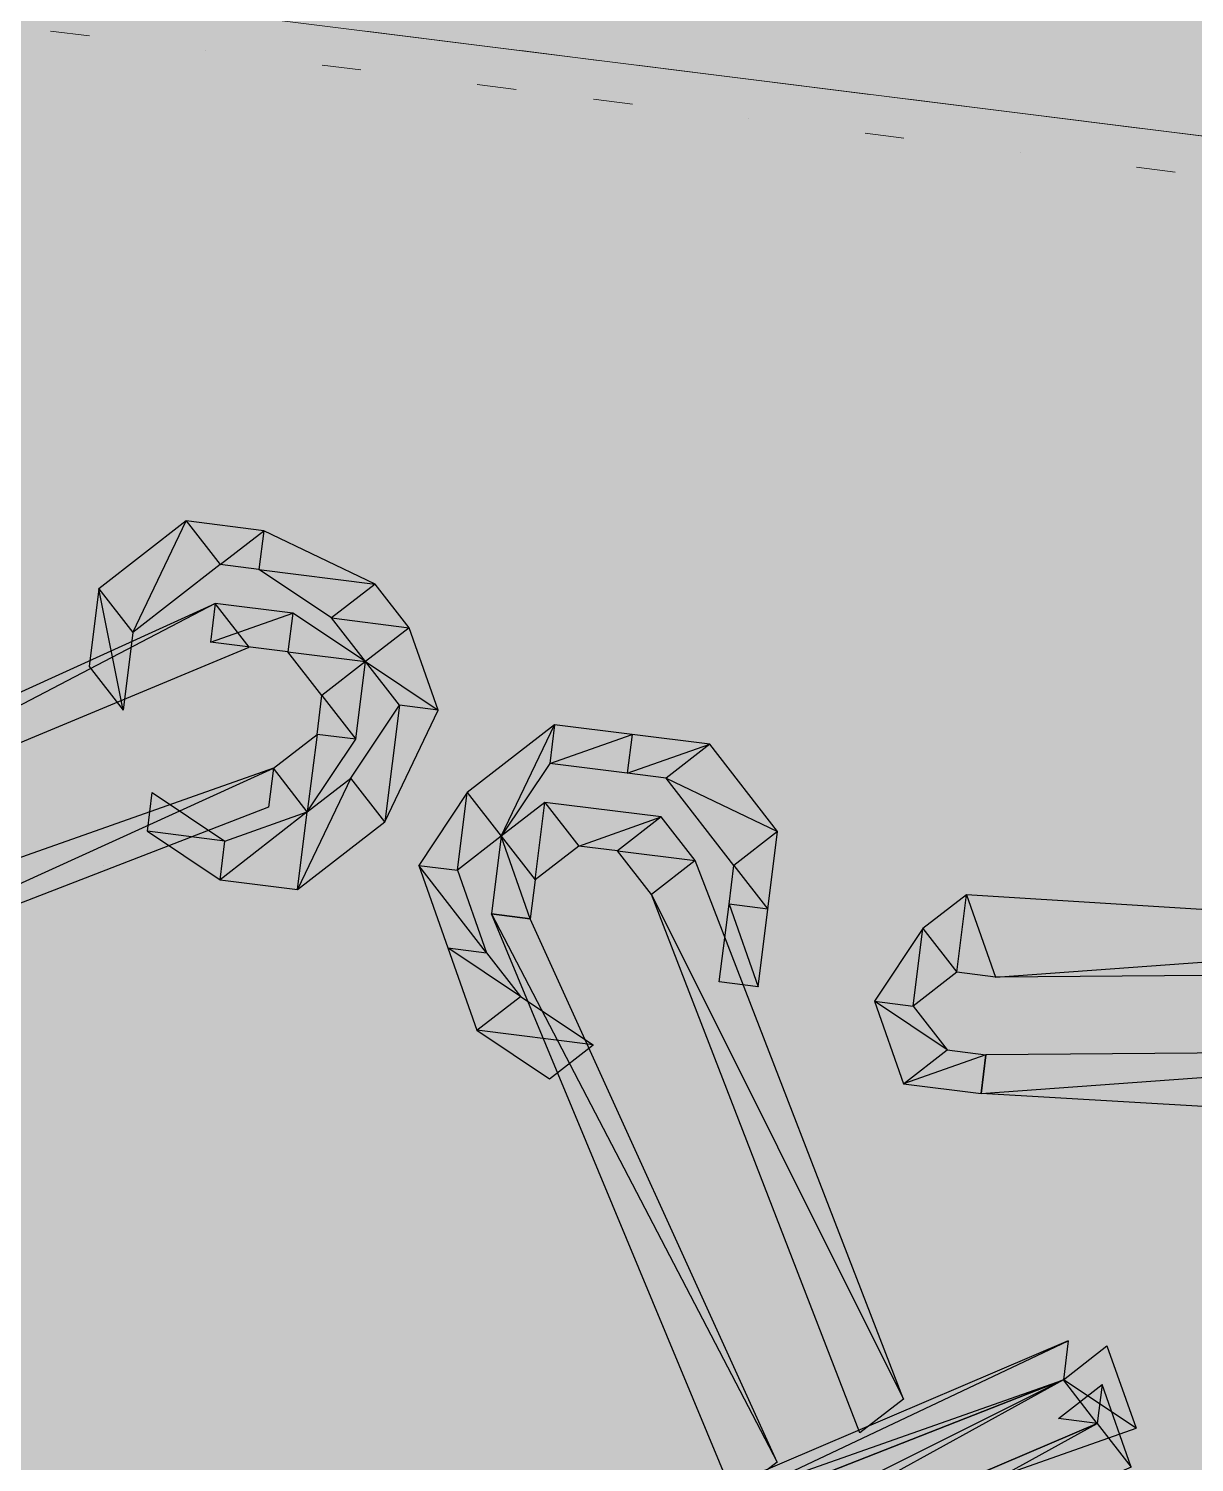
# Model space of a CAD drawing. Header units: metres. Extents: x -4 to 509425, y 7549 to 4732445.
# Drawn here: x 475990.3693 to 475990.6218, y 4719727.2034 to 4719727.5138 of the extents above; entities that cross this region are included whole.
import ezdxf

# ---------------------------------------------------------------- set-up
doc = ezdxf.new("R2010")
doc.units = ezdxf.units.M
doc.header["$LTSCALE"] = 0.01
doc.header["$MEASUREMENT"] = 0
doc.layers.get('0').update_dxf_attribs({"lineweight": 0})
doc.layers.add('_SUBESTACIÓN', color=1, linetype='Continuous')
doc.layers.add('SUBESTACION LA VID', color=253, linetype='Continuous')

# ---------------------------------------------------------------- blocks, each defined once
blk = doc.blocks.new('A$Cfff6051d')
at = {"layer": 'SUBESTACION LA VID', "transparency": 33554687}
h = blk.add_hatch(color=256, dxfattribs=at)
h.dxf.hatch_style = 2
edge = h.paths.add_edge_path()
edge.add_spline(control_points=[(475990.2921, 4719727.33586), (475990.2921, 4719727.33586), (475990.29104, 4719727.32746), (475990.29104, 4719727.32746), (475990.29104, 4719727.32746), (475990.40973, 4719727.38938), (475990.40973, 4719727.38938), (475990.40973, 4719727.38938), (475990.2921, 4719727.33586), (475990.2921, 4719727.33586)], knot_values=[0, 0, 0, 0, 1, 1, 1, 2, 2, 2, 3, 3, 3, 3], degree=3, periodic=0)
edge = h.paths.add_edge_path()
edge.add_spline(control_points=[(475990.29104, 4719727.32746), (475990.29104, 4719727.32746), (475990.40973, 4719727.38938), (475990.40973, 4719727.38938), (475990.40973, 4719727.38938), (475990.41707, 4719727.37992), (475990.41707, 4719727.37992), (475990.41707, 4719727.37992), (475990.29104, 4719727.32746), (475990.29104, 4719727.32746)], knot_values=[0, 0, 0, 0, 1, 1, 1, 2, 2, 2, 3, 3, 3, 3], degree=3, periodic=0)
h = blk.add_hatch(color=256, dxfattribs=at)
h.dxf.hatch_style = 2
edge = h.paths.add_edge_path()
edge.add_spline(control_points=[(475990.42126, 4719727.34527), (475990.42126, 4719727.34527), (475990.42231, 4719727.35367), (475990.42231, 4719727.35367), (475990.42231, 4719727.35367), (475990.30468, 4719727.30016), (475990.30468, 4719727.30016), (475990.30468, 4719727.30016), (475990.42126, 4719727.34527), (475990.42126, 4719727.34527)], knot_values=[0, 0, 0, 0, 1, 1, 1, 2, 2, 2, 3, 3, 3, 3], degree=3, periodic=0)
edge = h.paths.add_edge_path()
edge.add_spline(control_points=[(475990.42231, 4719727.35367), (475990.42231, 4719727.35367), (475990.30468, 4719727.30016), (475990.30468, 4719727.30016), (475990.30468, 4719727.30016), (475990.29734, 4719727.30961), (475990.29734, 4719727.30961), (475990.29734, 4719727.30961), (475990.42231, 4719727.35367), (475990.42231, 4719727.35367)], knot_values=[0, 0, 0, 0, 1, 1, 1, 2, 2, 2, 3, 3, 3, 3], degree=3, periodic=0)
h = blk.add_hatch(color=256, dxfattribs=at)
h.dxf.hatch_style = 2
edge = h.paths.add_edge_path()
edge.add_spline(control_points=[(475990.52201, 4719727.19612), (475990.52201, 4719727.19612), (475990.53147, 4719727.20346), (475990.53147, 4719727.20346), (475990.53147, 4719727.20346), (475990.46956, 4719727.32215), (475990.46956, 4719727.32215), (475990.46956, 4719727.32215), (475990.52201, 4719727.19612), (475990.52201, 4719727.19612)], knot_values=[0, 0, 0, 0, 1, 1, 1, 2, 2, 2, 3, 3, 3, 3], degree=3, periodic=0)
edge = h.paths.add_edge_path()
edge.add_spline(control_points=[(475990.53147, 4719727.20346), (475990.53147, 4719727.20346), (475990.46956, 4719727.32215), (475990.46956, 4719727.32215), (475990.46956, 4719727.32215), (475990.47796, 4719727.32109), (475990.47796, 4719727.32109), (475990.47796, 4719727.32109), (475990.53147, 4719727.20346), (475990.53147, 4719727.20346)], knot_values=[0, 0, 0, 0, 1, 1, 1, 2, 2, 2, 3, 3, 3, 3], degree=3, periodic=0)
h = blk.add_hatch(color=256, dxfattribs=at)
h.dxf.hatch_style = 2
edge = h.paths.add_edge_path()
edge.add_spline(control_points=[(475990.70266, 4719727.27586), (475990.70266, 4719727.27586), (475990.70477, 4719727.29266), (475990.70477, 4719727.29266), (475990.70477, 4719727.29266), (475990.5756, 4719727.28326), (475990.5756, 4719727.28326), (475990.5756, 4719727.28326), (475990.70266, 4719727.27586), (475990.70266, 4719727.27586)], knot_values=[0, 0, 0, 0, 1, 1, 1, 2, 2, 2, 3, 3, 3, 3], degree=3, periodic=0)
edge = h.paths.add_edge_path()
edge.add_spline(control_points=[(475990.70477, 4719727.29266), (475990.70477, 4719727.29266), (475990.5756, 4719727.28326), (475990.5756, 4719727.28326), (475990.5756, 4719727.28326), (475990.57666, 4719727.29166), (475990.57666, 4719727.29166), (475990.57666, 4719727.29166), (475990.70477, 4719727.29266), (475990.70477, 4719727.29266)], knot_values=[0, 0, 0, 0, 1, 1, 1, 2, 2, 2, 3, 3, 3, 3], degree=3, periodic=0)
at = {"layer": 'SUBESTACION LA VID', "lineweight": 0}
for p, q in [((475990.38247, 4719727.51225), (475990.37407, 4719727.5133)), ((475990.46752, 4719727.51011), (475990.44232, 4719727.51327)), ((475990.40767, 4719727.50909), (475990.40767, 4719727.50909)), ((475990.49273, 4719727.50695), (475990.47592, 4719727.50906)), ((475990.44127, 4719727.50487), (475990.43287, 4719727.50593)), ((475990.52633, 4719727.50274), (475990.50113, 4719727.5059)), ((475990.47487, 4719727.50066), (475990.46647, 4719727.50171)), ((475990.55153, 4719727.49958), (475990.52633, 4719727.50274)), ((475990.50007, 4719727.4975), (475990.49167, 4719727.49855)), ((475990.58513, 4719727.49537), (475990.55993, 4719727.49853)), ((475990.61033, 4719727.49221), (475990.58513, 4719727.49537)), ((475990.52527, 4719727.49434), (475990.52527, 4719727.49434)), ((475990.55887, 4719727.49013), (475990.55047, 4719727.49118)), ((475990.64393, 4719727.488), (475990.61873, 4719727.49116)), ((475990.58407, 4719727.48697), (475990.58407, 4719727.48697)), ((475990.61768, 4719727.48276), (475990.60928, 4719727.48381)), ((475990.38555, 4719727.33268), (475990.38555, 4719727.33268))]:
    blk.add_line(p, q, dxfattribs=at)
at = {"layer": 'SUBESTACION LA VID', "lineweight": 15}
blk.add_lwpolyline([(475997.17099, 4719726.6697), (475986.16655, 4719728.04932), (475997.17099, 4719726.6697)], dxfattribs=at)
at = {"layer": 'SUBESTACION LA VID'}
for points in [[(475990.40343, 4719727.40723), (475990.40343, 4719727.40723), (475990.39187, 4719727.38308), (475990.39187, 4719727.38308), (475990.39187, 4719727.38308), (475990.38453, 4719727.39253), (475990.38453, 4719727.39253), (475990.38453, 4719727.39253), (475990.40343, 4719727.40723), (475990.40343, 4719727.40723)], [(475990.41078, 4719727.39778), (475990.41078, 4719727.39778), (475990.40343, 4719727.40723), (475990.40343, 4719727.40723), (475990.40343, 4719727.40723), (475990.39187, 4719727.38308), (475990.39187, 4719727.38308), (475990.39187, 4719727.38308), (475990.41078, 4719727.39778), (475990.41078, 4719727.39778)], [(475990.42023, 4719727.40512), (475990.42023, 4719727.40512), (475990.41078, 4719727.39778), (475990.41078, 4719727.39778), (475990.41078, 4719727.39778), (475990.40343, 4719727.40723), (475990.40343, 4719727.40723), (475990.40343, 4719727.40723), (475990.42023, 4719727.40512), (475990.42023, 4719727.40512)], [(475990.41918, 4719727.39672), (475990.41918, 4719727.39672), (475990.42023, 4719727.40512), (475990.42023, 4719727.40512), (475990.42023, 4719727.40512), (475990.41078, 4719727.39778), (475990.41078, 4719727.39778), (475990.41078, 4719727.39778), (475990.41918, 4719727.39672), (475990.41918, 4719727.39672)], [(475990.44438, 4719727.39356), (475990.44438, 4719727.39356), (475990.41918, 4719727.39672), (475990.41918, 4719727.39672), (475990.41918, 4719727.39672), (475990.42023, 4719727.40512), (475990.42023, 4719727.40512), (475990.42023, 4719727.40512), (475990.44438, 4719727.39356), (475990.44438, 4719727.39356)], [(475990.43493, 4719727.38622), (475990.43493, 4719727.38622), (475990.44438, 4719727.39356), (475990.44438, 4719727.39356), (475990.44438, 4719727.39356), (475990.41918, 4719727.39672), (475990.41918, 4719727.39672), (475990.41918, 4719727.39672), (475990.43493, 4719727.38622), (475990.43493, 4719727.38622)], [(475990.38453, 4719727.39253), (475990.38453, 4719727.39253), (475990.38977, 4719727.36628), (475990.38977, 4719727.36628), (475990.38977, 4719727.36628), (475990.38242, 4719727.37573), (475990.38242, 4719727.37573), (475990.38242, 4719727.37573), (475990.38453, 4719727.39253), (475990.38453, 4719727.39253)], [(475990.39187, 4719727.38308), (475990.39187, 4719727.38308), (475990.38453, 4719727.39253), (475990.38453, 4719727.39253), (475990.38453, 4719727.39253), (475990.38977, 4719727.36628), (475990.38977, 4719727.36628), (475990.38977, 4719727.36628), (475990.39187, 4719727.38308), (475990.39187, 4719727.38308)], [(475990.45173, 4719727.38411), (475990.45173, 4719727.38411), (475990.43493, 4719727.38622), (475990.43493, 4719727.38622), (475990.43493, 4719727.38622), (475990.44438, 4719727.39356), (475990.44438, 4719727.39356), (475990.44438, 4719727.39356), (475990.45173, 4719727.38411), (475990.45173, 4719727.38411)], [(475990.2921, 4719727.33586), (475990.2921, 4719727.33586), (475990.29104, 4719727.32746), (475990.29104, 4719727.32746), (475990.29104, 4719727.32746), (475990.40973, 4719727.38938), (475990.40973, 4719727.38938), (475990.40973, 4719727.38938), (475990.2921, 4719727.33586), (475990.2921, 4719727.33586)], [(475990.29104, 4719727.32746), (475990.29104, 4719727.32746), (475990.40973, 4719727.38938), (475990.40973, 4719727.38938), (475990.40973, 4719727.38938), (475990.41707, 4719727.37992), (475990.41707, 4719727.37992), (475990.41707, 4719727.37992), (475990.29104, 4719727.32746), (475990.29104, 4719727.32746)], [(475990.42653, 4719727.38727), (475990.42653, 4719727.38727), (475990.40867, 4719727.38097), (475990.40867, 4719727.38097), (475990.40867, 4719727.38097), (475990.40973, 4719727.38938), (475990.40973, 4719727.38938), (475990.40973, 4719727.38938), (475990.42653, 4719727.38727), (475990.42653, 4719727.38727)], [(475990.42547, 4719727.37887), (475990.42547, 4719727.37887), (475990.42653, 4719727.38727), (475990.42653, 4719727.38727), (475990.42653, 4719727.38727), (475990.40867, 4719727.38097), (475990.40867, 4719727.38097), (475990.40867, 4719727.38097), (475990.42547, 4719727.37887), (475990.42547, 4719727.37887)], [(475990.44227, 4719727.37676), (475990.44227, 4719727.37676), (475990.42547, 4719727.37887), (475990.42547, 4719727.37887), (475990.42547, 4719727.37887), (475990.42653, 4719727.38727), (475990.42653, 4719727.38727), (475990.42653, 4719727.38727), (475990.44227, 4719727.37676), (475990.44227, 4719727.37676)], [(475990.44227, 4719727.37676), (475990.44227, 4719727.37676), (475990.45173, 4719727.38411), (475990.45173, 4719727.38411), (475990.45173, 4719727.38411), (475990.43493, 4719727.38622), (475990.43493, 4719727.38622), (475990.43493, 4719727.38622), (475990.44227, 4719727.37676), (475990.44227, 4719727.37676)], [(475990.45802, 4719727.36625), (475990.45802, 4719727.36625), (475990.44227, 4719727.37676), (475990.44227, 4719727.37676), (475990.44227, 4719727.37676), (475990.45173, 4719727.38411), (475990.45173, 4719727.38411), (475990.45173, 4719727.38411), (475990.45802, 4719727.36625), (475990.45802, 4719727.36625)], [(475990.43282, 4719727.36941), (475990.43282, 4719727.36941), (475990.44227, 4719727.37676), (475990.44227, 4719727.37676), (475990.44227, 4719727.37676), (475990.42547, 4719727.37887), (475990.42547, 4719727.37887), (475990.42547, 4719727.37887), (475990.43282, 4719727.36941), (475990.43282, 4719727.36941)], [(475990.44017, 4719727.35996), (475990.44017, 4719727.35996), (475990.43282, 4719727.36941), (475990.43282, 4719727.36941), (475990.43282, 4719727.36941), (475990.44227, 4719727.37676), (475990.44227, 4719727.37676), (475990.44227, 4719727.37676), (475990.44017, 4719727.35996), (475990.44017, 4719727.35996)], [(475990.44962, 4719727.36731), (475990.44962, 4719727.36731), (475990.45802, 4719727.36625), (475990.45802, 4719727.36625), (475990.45802, 4719727.36625), (475990.44227, 4719727.37676), (475990.44227, 4719727.37676), (475990.44227, 4719727.37676), (475990.44962, 4719727.36731), (475990.44962, 4719727.36731)], [(475990.43177, 4719727.36101), (475990.43177, 4719727.36101), (475990.44017, 4719727.35996), (475990.44017, 4719727.35996), (475990.44017, 4719727.35996), (475990.43282, 4719727.36941), (475990.43282, 4719727.36941), (475990.43282, 4719727.36941), (475990.43177, 4719727.36101), (475990.43177, 4719727.36101)], [(475990.43911, 4719727.35156), (475990.43911, 4719727.35156), (475990.44646, 4719727.34211), (475990.44646, 4719727.34211), (475990.44646, 4719727.34211), (475990.44962, 4719727.36731), (475990.44962, 4719727.36731), (475990.44962, 4719727.36731), (475990.43911, 4719727.35156), (475990.43911, 4719727.35156)], [(475990.44646, 4719727.34211), (475990.44646, 4719727.34211), (475990.44962, 4719727.36731), (475990.44962, 4719727.36731), (475990.44962, 4719727.36731), (475990.45802, 4719727.36625), (475990.45802, 4719727.36625), (475990.45802, 4719727.36625), (475990.44646, 4719727.34211), (475990.44646, 4719727.34211)], [(475990.48322, 4719727.3631), (475990.48322, 4719727.3631), (475990.47166, 4719727.33895), (475990.47166, 4719727.33895), (475990.47166, 4719727.33895), (475990.46431, 4719727.3484), (475990.46431, 4719727.3484), (475990.46431, 4719727.3484), (475990.48322, 4719727.3631), (475990.48322, 4719727.3631)], [(475990.48217, 4719727.3547), (475990.48217, 4719727.3547), (475990.48322, 4719727.3631), (475990.48322, 4719727.3631), (475990.48322, 4719727.3631), (475990.47166, 4719727.33895), (475990.47166, 4719727.33895), (475990.47166, 4719727.33895), (475990.48217, 4719727.3547), (475990.48217, 4719727.3547)], [(475990.50002, 4719727.36099), (475990.50002, 4719727.36099), (475990.48217, 4719727.3547), (475990.48217, 4719727.3547), (475990.48217, 4719727.3547), (475990.48322, 4719727.3631), (475990.48322, 4719727.3631), (475990.48322, 4719727.3631), (475990.50002, 4719727.36099), (475990.50002, 4719727.36099)], [(475990.42231, 4719727.35367), (475990.42231, 4719727.35367), (475990.42966, 4719727.34421), (475990.42966, 4719727.34421), (475990.42966, 4719727.34421), (475990.43177, 4719727.36101), (475990.43177, 4719727.36101), (475990.43177, 4719727.36101), (475990.42231, 4719727.35367), (475990.42231, 4719727.35367)], [(475990.42966, 4719727.34421), (475990.42966, 4719727.34421), (475990.43177, 4719727.36101), (475990.43177, 4719727.36101), (475990.43177, 4719727.36101), (475990.44017, 4719727.35996), (475990.44017, 4719727.35996), (475990.44017, 4719727.35996), (475990.42966, 4719727.34421), (475990.42966, 4719727.34421)], [(475990.49897, 4719727.35259), (475990.49897, 4719727.35259), (475990.50002, 4719727.36099), (475990.50002, 4719727.36099), (475990.50002, 4719727.36099), (475990.48217, 4719727.3547), (475990.48217, 4719727.3547), (475990.48217, 4719727.3547), (475990.49897, 4719727.35259), (475990.49897, 4719727.35259)], [(475990.51682, 4719727.35888), (475990.51682, 4719727.35888), (475990.49897, 4719727.35259), (475990.49897, 4719727.35259), (475990.49897, 4719727.35259), (475990.50002, 4719727.36099), (475990.50002, 4719727.36099), (475990.50002, 4719727.36099), (475990.51682, 4719727.35888), (475990.51682, 4719727.35888)], [(475990.50737, 4719727.35154), (475990.50737, 4719727.35154), (475990.51682, 4719727.35888), (475990.51682, 4719727.35888), (475990.51682, 4719727.35888), (475990.49897, 4719727.35259), (475990.49897, 4719727.35259), (475990.49897, 4719727.35259), (475990.50737, 4719727.35154), (475990.50737, 4719727.35154)], [(475990.53152, 4719727.33998), (475990.53152, 4719727.33998), (475990.50737, 4719727.35154), (475990.50737, 4719727.35154), (475990.50737, 4719727.35154), (475990.51682, 4719727.35888), (475990.51682, 4719727.35888), (475990.51682, 4719727.35888), (475990.53152, 4719727.33998), (475990.53152, 4719727.33998)], [(475990.42231, 4719727.35367), (475990.42231, 4719727.35367), (475990.30468, 4719727.30016), (475990.30468, 4719727.30016), (475990.30468, 4719727.30016), (475990.29734, 4719727.30961), (475990.29734, 4719727.30961), (475990.29734, 4719727.30961), (475990.42231, 4719727.35367), (475990.42231, 4719727.35367)], [(475990.42126, 4719727.34527), (475990.42126, 4719727.34527), (475990.42231, 4719727.35367), (475990.42231, 4719727.35367), (475990.42231, 4719727.35367), (475990.30468, 4719727.30016), (475990.30468, 4719727.30016), (475990.30468, 4719727.30016), (475990.42126, 4719727.34527), (475990.42126, 4719727.34527)], [(475990.42966, 4719727.34421), (475990.42966, 4719727.34421), (475990.42755, 4719727.32741), (475990.42755, 4719727.32741), (475990.42755, 4719727.32741), (475990.43911, 4719727.35156), (475990.43911, 4719727.35156), (475990.43911, 4719727.35156), (475990.42966, 4719727.34421), (475990.42966, 4719727.34421)], [(475990.42755, 4719727.32741), (475990.42755, 4719727.32741), (475990.43911, 4719727.35156), (475990.43911, 4719727.35156), (475990.43911, 4719727.35156), (475990.44646, 4719727.34211), (475990.44646, 4719727.34211), (475990.44646, 4719727.34211), (475990.42755, 4719727.32741), (475990.42755, 4719727.32741)], [(475990.52206, 4719727.33263), (475990.52206, 4719727.33263), (475990.53152, 4719727.33998), (475990.53152, 4719727.33998), (475990.53152, 4719727.33998), (475990.50737, 4719727.35154), (475990.50737, 4719727.35154), (475990.50737, 4719727.35154), (475990.52206, 4719727.33263), (475990.52206, 4719727.33263)], [(475990.39606, 4719727.34843), (475990.39606, 4719727.34843), (475990.39501, 4719727.34003), (475990.39501, 4719727.34003), (475990.39501, 4719727.34003), (475990.41181, 4719727.33792), (475990.41181, 4719727.33792), (475990.41181, 4719727.33792), (475990.39606, 4719727.34843), (475990.39606, 4719727.34843)], [(475990.46431, 4719727.3484), (475990.46431, 4719727.3484), (475990.46221, 4719727.3316), (475990.46221, 4719727.3316), (475990.46221, 4719727.3316), (475990.45381, 4719727.33265), (475990.45381, 4719727.33265), (475990.45381, 4719727.33265), (475990.46431, 4719727.3484), (475990.46431, 4719727.3484)], [(475990.47166, 4719727.33895), (475990.47166, 4719727.33895), (475990.46431, 4719727.3484), (475990.46431, 4719727.3484), (475990.46431, 4719727.3484), (475990.46221, 4719727.3316), (475990.46221, 4719727.3316), (475990.46221, 4719727.3316), (475990.47166, 4719727.33895), (475990.47166, 4719727.33895)], [(475990.48112, 4719727.3463), (475990.48112, 4719727.3463), (475990.47901, 4719727.3295), (475990.47901, 4719727.3295), (475990.47901, 4719727.3295), (475990.47166, 4719727.33895), (475990.47166, 4719727.33895), (475990.47166, 4719727.33895), (475990.48112, 4719727.3463), (475990.48112, 4719727.3463)], [(475990.48846, 4719727.33684), (475990.48846, 4719727.33684), (475990.48112, 4719727.3463), (475990.48112, 4719727.3463), (475990.48112, 4719727.3463), (475990.47901, 4719727.3295), (475990.47901, 4719727.3295), (475990.47901, 4719727.3295), (475990.48846, 4719727.33684), (475990.48846, 4719727.33684)], [(475990.50632, 4719727.34314), (475990.50632, 4719727.34314), (475990.48846, 4719727.33684), (475990.48846, 4719727.33684), (475990.48846, 4719727.33684), (475990.48112, 4719727.3463), (475990.48112, 4719727.3463), (475990.48112, 4719727.3463), (475990.50632, 4719727.34314), (475990.50632, 4719727.34314)], [(475990.41181, 4719727.33792), (475990.41181, 4719727.33792), (475990.41075, 4719727.32952), (475990.41075, 4719727.32952), (475990.41075, 4719727.32952), (475990.42966, 4719727.34421), (475990.42966, 4719727.34421), (475990.42966, 4719727.34421), (475990.41181, 4719727.33792), (475990.41181, 4719727.33792)], [(475990.41075, 4719727.32952), (475990.41075, 4719727.32952), (475990.42966, 4719727.34421), (475990.42966, 4719727.34421), (475990.42966, 4719727.34421), (475990.42755, 4719727.32741), (475990.42755, 4719727.32741), (475990.42755, 4719727.32741), (475990.41075, 4719727.32952), (475990.41075, 4719727.32952)], [(475990.49686, 4719727.33579), (475990.49686, 4719727.33579), (475990.50632, 4719727.34314), (475990.50632, 4719727.34314), (475990.50632, 4719727.34314), (475990.48846, 4719727.33684), (475990.48846, 4719727.33684), (475990.48846, 4719727.33684), (475990.49686, 4719727.33579), (475990.49686, 4719727.33579)], [(475990.51366, 4719727.33368), (475990.51366, 4719727.33368), (475990.49686, 4719727.33579), (475990.49686, 4719727.33579), (475990.49686, 4719727.33579), (475990.50632, 4719727.34314), (475990.50632, 4719727.34314), (475990.50632, 4719727.34314), (475990.51366, 4719727.33368), (475990.51366, 4719727.33368)], [(475990.39501, 4719727.34003), (475990.39501, 4719727.34003), (475990.41181, 4719727.33792), (475990.41181, 4719727.33792), (475990.41181, 4719727.33792), (475990.41075, 4719727.32952), (475990.41075, 4719727.32952), (475990.41075, 4719727.32952), (475990.39501, 4719727.34003), (475990.39501, 4719727.34003)], [(475990.52941, 4719727.32318), (475990.52941, 4719727.32318), (475990.52206, 4719727.33263), (475990.52206, 4719727.33263), (475990.52206, 4719727.33263), (475990.53152, 4719727.33998), (475990.53152, 4719727.33998), (475990.53152, 4719727.33998), (475990.52941, 4719727.32318), (475990.52941, 4719727.32318)], [(475990.47166, 4719727.33895), (475990.47166, 4719727.33895), (475990.47796, 4719727.32109), (475990.47796, 4719727.32109), (475990.47796, 4719727.32109), (475990.46956, 4719727.32215), (475990.46956, 4719727.32215), (475990.46956, 4719727.32215), (475990.47166, 4719727.33895), (475990.47166, 4719727.33895)], [(475990.47901, 4719727.3295), (475990.47901, 4719727.3295), (475990.47166, 4719727.33895), (475990.47166, 4719727.33895), (475990.47166, 4719727.33895), (475990.47796, 4719727.32109), (475990.47796, 4719727.32109), (475990.47796, 4719727.32109), (475990.47901, 4719727.3295), (475990.47901, 4719727.3295)], [(475990.50421, 4719727.32634), (475990.50421, 4719727.32634), (475990.51366, 4719727.33368), (475990.51366, 4719727.33368), (475990.51366, 4719727.33368), (475990.49686, 4719727.33579), (475990.49686, 4719727.33579), (475990.49686, 4719727.33579), (475990.50421, 4719727.32634), (475990.50421, 4719727.32634)], [(475990.55877, 4719727.21711), (475990.55877, 4719727.21711), (475990.50421, 4719727.32634), (475990.50421, 4719727.32634), (475990.50421, 4719727.32634), (475990.51366, 4719727.33368), (475990.51366, 4719727.33368), (475990.51366, 4719727.33368), (475990.55877, 4719727.21711), (475990.55877, 4719727.21711)], [(475990.46221, 4719727.3316), (475990.46221, 4719727.3316), (475990.45381, 4719727.33265), (475990.45381, 4719727.33265), (475990.45381, 4719727.33265), (475990.46851, 4719727.31375), (475990.46851, 4719727.31375), (475990.46851, 4719727.31375), (475990.46221, 4719727.3316), (475990.46221, 4719727.3316)], [(475990.45381, 4719727.33265), (475990.45381, 4719727.33265), (475990.46851, 4719727.31375), (475990.46851, 4719727.31375), (475990.46851, 4719727.31375), (475990.4601, 4719727.3148), (475990.4601, 4719727.3148), (475990.4601, 4719727.3148), (475990.45381, 4719727.33265), (475990.45381, 4719727.33265)], [(475990.52101, 4719727.32423), (475990.52101, 4719727.32423), (475990.52941, 4719727.32318), (475990.52941, 4719727.32318), (475990.52941, 4719727.32318), (475990.52206, 4719727.33263), (475990.52206, 4719727.33263), (475990.52206, 4719727.33263), (475990.52101, 4719727.32423), (475990.52101, 4719727.32423)], [(475990.54932, 4719727.20976), (475990.54932, 4719727.20976), (475990.55877, 4719727.21711), (475990.55877, 4719727.21711), (475990.55877, 4719727.21711), (475990.50421, 4719727.32634), (475990.50421, 4719727.32634), (475990.50421, 4719727.32634), (475990.54932, 4719727.20976), (475990.54932, 4719727.20976)], [(475990.51891, 4719727.30743), (475990.51891, 4719727.30743), (475990.52731, 4719727.30637), (475990.52731, 4719727.30637), (475990.52731, 4719727.30637), (475990.52101, 4719727.32423), (475990.52101, 4719727.32423), (475990.52101, 4719727.32423), (475990.51891, 4719727.30743), (475990.51891, 4719727.30743)], [(475990.52731, 4719727.30637), (475990.52731, 4719727.30637), (475990.52101, 4719727.32423), (475990.52101, 4719727.32423), (475990.52101, 4719727.32423), (475990.52941, 4719727.32318), (475990.52941, 4719727.32318), (475990.52941, 4719727.32318), (475990.52731, 4719727.30637), (475990.52731, 4719727.30637)], [(475990.57246, 4719727.32631), (475990.57246, 4719727.32631), (475990.57036, 4719727.30951), (475990.57036, 4719727.30951), (475990.57036, 4719727.30951), (475990.56301, 4719727.31896), (475990.56301, 4719727.31896), (475990.56301, 4719727.31896), (475990.57246, 4719727.32631), (475990.57246, 4719727.32631)], [(475990.57876, 4719727.30846), (475990.57876, 4719727.30846), (475990.57246, 4719727.32631), (475990.57246, 4719727.32631), (475990.57246, 4719727.32631), (475990.57036, 4719727.30951), (475990.57036, 4719727.30951), (475990.57036, 4719727.30951), (475990.57876, 4719727.30846), (475990.57876, 4719727.30846)], [(475990.70793, 4719727.31786), (475990.70793, 4719727.31786), (475990.57876, 4719727.30846), (475990.57876, 4719727.30846), (475990.57876, 4719727.30846), (475990.57246, 4719727.32631), (475990.57246, 4719727.32631), (475990.57246, 4719727.32631), (475990.70793, 4719727.31786), (475990.70793, 4719727.31786)], [(475990.52201, 4719727.19612), (475990.52201, 4719727.19612), (475990.53147, 4719727.20346), (475990.53147, 4719727.20346), (475990.53147, 4719727.20346), (475990.46956, 4719727.32215), (475990.46956, 4719727.32215), (475990.46956, 4719727.32215), (475990.52201, 4719727.19612), (475990.52201, 4719727.19612)], [(475990.53147, 4719727.20346), (475990.53147, 4719727.20346), (475990.46956, 4719727.32215), (475990.46956, 4719727.32215), (475990.46956, 4719727.32215), (475990.47796, 4719727.32109), (475990.47796, 4719727.32109), (475990.47796, 4719727.32109), (475990.53147, 4719727.20346), (475990.53147, 4719727.20346)], [(475990.56301, 4719727.31896), (475990.56301, 4719727.31896), (475990.56091, 4719727.30216), (475990.56091, 4719727.30216), (475990.56091, 4719727.30216), (475990.55251, 4719727.30322), (475990.55251, 4719727.30322), (475990.55251, 4719727.30322), (475990.56301, 4719727.31896), (475990.56301, 4719727.31896)], [(475990.57036, 4719727.30951), (475990.57036, 4719727.30951), (475990.56301, 4719727.31896), (475990.56301, 4719727.31896), (475990.56301, 4719727.31896), (475990.56091, 4719727.30216), (475990.56091, 4719727.30216), (475990.56091, 4719727.30216), (475990.57036, 4719727.30951), (475990.57036, 4719727.30951)], [(475990.70687, 4719727.30946), (475990.70687, 4719727.30946), (475990.70793, 4719727.31786), (475990.70793, 4719727.31786), (475990.70793, 4719727.31786), (475990.57876, 4719727.30846), (475990.57876, 4719727.30846), (475990.57876, 4719727.30846), (475990.70687, 4719727.30946), (475990.70687, 4719727.30946)], [(475990.46851, 4719727.31375), (475990.46851, 4719727.31375), (475990.4601, 4719727.3148), (475990.4601, 4719727.3148), (475990.4601, 4719727.3148), (475990.47585, 4719727.30429), (475990.47585, 4719727.30429), (475990.47585, 4719727.30429), (475990.46851, 4719727.31375), (475990.46851, 4719727.31375)], [(475990.4601, 4719727.3148), (475990.4601, 4719727.3148), (475990.47585, 4719727.30429), (475990.47585, 4719727.30429), (475990.47585, 4719727.30429), (475990.4664, 4719727.29695), (475990.4664, 4719727.29695), (475990.4664, 4719727.29695), (475990.4601, 4719727.3148), (475990.4601, 4719727.3148)], [(475990.47585, 4719727.30429), (475990.47585, 4719727.30429), (475990.4664, 4719727.29695), (475990.4664, 4719727.29695), (475990.4664, 4719727.29695), (475990.4916, 4719727.29379), (475990.4916, 4719727.29379), (475990.4916, 4719727.29379), (475990.47585, 4719727.30429), (475990.47585, 4719727.30429)], [(475990.56091, 4719727.30216), (475990.56091, 4719727.30216), (475990.55251, 4719727.30322), (475990.55251, 4719727.30322), (475990.55251, 4719727.30322), (475990.56825, 4719727.29271), (475990.56825, 4719727.29271), (475990.56825, 4719727.29271), (475990.56091, 4719727.30216), (475990.56091, 4719727.30216)], [(475990.55251, 4719727.30322), (475990.55251, 4719727.30322), (475990.56825, 4719727.29271), (475990.56825, 4719727.29271), (475990.56825, 4719727.29271), (475990.5588, 4719727.28536), (475990.5588, 4719727.28536), (475990.5588, 4719727.28536), (475990.55251, 4719727.30322), (475990.55251, 4719727.30322)], [(475990.4664, 4719727.29695), (475990.4664, 4719727.29695), (475990.4916, 4719727.29379), (475990.4916, 4719727.29379), (475990.4916, 4719727.29379), (475990.48215, 4719727.28644), (475990.48215, 4719727.28644), (475990.48215, 4719727.28644), (475990.4664, 4719727.29695), (475990.4664, 4719727.29695)], [(475990.56825, 4719727.29271), (475990.56825, 4719727.29271), (475990.5588, 4719727.28536), (475990.5588, 4719727.28536), (475990.5588, 4719727.28536), (475990.57666, 4719727.29166), (475990.57666, 4719727.29166), (475990.57666, 4719727.29166), (475990.56825, 4719727.29271), (475990.56825, 4719727.29271)], [(475990.5588, 4719727.28536), (475990.5588, 4719727.28536), (475990.57666, 4719727.29166), (475990.57666, 4719727.29166), (475990.57666, 4719727.29166), (475990.5756, 4719727.28326), (475990.5756, 4719727.28326), (475990.5756, 4719727.28326), (475990.5588, 4719727.28536), (475990.5588, 4719727.28536)], [(475990.70266, 4719727.27586), (475990.70266, 4719727.27586), (475990.70477, 4719727.29266), (475990.70477, 4719727.29266), (475990.70477, 4719727.29266), (475990.5756, 4719727.28326), (475990.5756, 4719727.28326), (475990.5756, 4719727.28326), (475990.70266, 4719727.27586), (475990.70266, 4719727.27586)], [(475990.70477, 4719727.29266), (475990.70477, 4719727.29266), (475990.5756, 4719727.28326), (475990.5756, 4719727.28326), (475990.5756, 4719727.28326), (475990.57666, 4719727.29166), (475990.57666, 4719727.29166), (475990.57666, 4719727.29166), (475990.70477, 4719727.29266), (475990.70477, 4719727.29266)], [(475990.59448, 4719727.22969), (475990.59448, 4719727.22969), (475990.49471, 4719727.18248), (475990.49471, 4719727.18248), (475990.49471, 4719727.18248), (475990.48631, 4719727.18353), (475990.48631, 4719727.18353), (475990.48631, 4719727.18353), (475990.59448, 4719727.22969), (475990.59448, 4719727.22969)], [(475990.59343, 4719727.22129), (475990.59343, 4719727.22129), (475990.59448, 4719727.22969), (475990.59448, 4719727.22969), (475990.59448, 4719727.22969), (475990.49471, 4719727.18248), (475990.49471, 4719727.18248), (475990.49471, 4719727.18248), (475990.59343, 4719727.22129), (475990.59343, 4719727.22129)], [(475990.59343, 4719727.22129), (475990.59343, 4719727.22129), (475990.60918, 4719727.21079), (475990.60918, 4719727.21079), (475990.60918, 4719727.21079), (475990.60288, 4719727.22864), (475990.60288, 4719727.22864), (475990.60288, 4719727.22864), (475990.59343, 4719727.22129), (475990.59343, 4719727.22129)], [(475990.49471, 4719727.18248), (475990.49471, 4719727.18248), (475990.4842, 4719727.16673), (475990.4842, 4719727.16673), (475990.4842, 4719727.16673), (475990.59343, 4719727.22129), (475990.59343, 4719727.22129), (475990.59343, 4719727.22129), (475990.49471, 4719727.18248), (475990.49471, 4719727.18248)], [(475990.4842, 4719727.16673), (475990.4842, 4719727.16673), (475990.59343, 4719727.22129), (475990.59343, 4719727.22129), (475990.59343, 4719727.22129), (475990.60918, 4719727.21079), (475990.60918, 4719727.21079), (475990.60918, 4719727.21079), (475990.4842, 4719727.16673), (475990.4842, 4719727.16673)], [(475990.48631, 4719727.18353), (475990.48631, 4719727.18353), (475990.4926, 4719727.16568), (475990.4926, 4719727.16568), (475990.4926, 4719727.16568), (475990.59343, 4719727.22129), (475990.59343, 4719727.22129), (475990.59343, 4719727.22129), (475990.48631, 4719727.18353), (475990.48631, 4719727.18353)], [(475990.4926, 4719727.16568), (475990.4926, 4719727.16568), (475990.59343, 4719727.22129), (475990.59343, 4719727.22129), (475990.59343, 4719727.22129), (475990.60078, 4719727.21184), (475990.60078, 4719727.21184), (475990.60078, 4719727.21184), (475990.4926, 4719727.16568), (475990.4926, 4719727.16568)], [(475990.59238, 4719727.21289), (475990.59238, 4719727.21289), (475990.60078, 4719727.21184), (475990.60078, 4719727.21184), (475990.60078, 4719727.21184), (475990.60183, 4719727.22024), (475990.60183, 4719727.22024), (475990.60183, 4719727.22024), (475990.59238, 4719727.21289), (475990.59238, 4719727.21289)], [(475990.60078, 4719727.21184), (475990.60078, 4719727.21184), (475990.60183, 4719727.22024), (475990.60183, 4719727.22024), (475990.60183, 4719727.22024), (475990.60812, 4719727.20239), (475990.60812, 4719727.20239), (475990.60812, 4719727.20239), (475990.60078, 4719727.21184), (475990.60078, 4719727.21184)], [(475990.60078, 4719727.21184), (475990.60078, 4719727.21184), (475990.49995, 4719727.15622), (475990.49995, 4719727.15622), (475990.49995, 4719727.15622), (475990.4926, 4719727.16568), (475990.4926, 4719727.16568), (475990.4926, 4719727.16568), (475990.60078, 4719727.21184), (475990.60078, 4719727.21184)], [(475990.60812, 4719727.20239), (475990.60812, 4719727.20239), (475990.60078, 4719727.21184), (475990.60078, 4719727.21184), (475990.60078, 4719727.21184), (475990.49995, 4719727.15622), (475990.49995, 4719727.15622), (475990.49995, 4719727.15622), (475990.60812, 4719727.20239), (475990.60812, 4719727.20239)]]:
    blk.add_open_spline(points, degree=3, knots=[0, 0, 0, 0, 1, 1, 1, 2, 2, 2, 3, 3, 3, 3], dxfattribs=at)
at = {"layer": 'SUBESTACION LA VID', "lineweight": 0}
for points in [[(475990.40343, 4719727.40723), (475990.40343, 4719727.40723), (475990.39187, 4719727.38308), (475990.39187, 4719727.38308), (475990.39187, 4719727.38308), (475990.38453, 4719727.39253), (475990.38453, 4719727.39253), (475990.38453, 4719727.39253), (475990.40343, 4719727.40723), (475990.40343, 4719727.40723)], [(475990.41078, 4719727.39778), (475990.41078, 4719727.39778), (475990.40343, 4719727.40723), (475990.40343, 4719727.40723), (475990.40343, 4719727.40723), (475990.39187, 4719727.38308), (475990.39187, 4719727.38308), (475990.39187, 4719727.38308), (475990.41078, 4719727.39778), (475990.41078, 4719727.39778)], [(475990.42023, 4719727.40512), (475990.42023, 4719727.40512), (475990.41078, 4719727.39778), (475990.41078, 4719727.39778), (475990.41078, 4719727.39778), (475990.40343, 4719727.40723), (475990.40343, 4719727.40723), (475990.40343, 4719727.40723), (475990.42023, 4719727.40512), (475990.42023, 4719727.40512)], [(475990.41918, 4719727.39672), (475990.41918, 4719727.39672), (475990.42023, 4719727.40512), (475990.42023, 4719727.40512), (475990.42023, 4719727.40512), (475990.41078, 4719727.39778), (475990.41078, 4719727.39778), (475990.41078, 4719727.39778), (475990.41918, 4719727.39672), (475990.41918, 4719727.39672)], [(475990.44438, 4719727.39356), (475990.44438, 4719727.39356), (475990.41918, 4719727.39672), (475990.41918, 4719727.39672), (475990.41918, 4719727.39672), (475990.42023, 4719727.40512), (475990.42023, 4719727.40512), (475990.42023, 4719727.40512), (475990.44438, 4719727.39356), (475990.44438, 4719727.39356)], [(475990.43493, 4719727.38622), (475990.43493, 4719727.38622), (475990.44438, 4719727.39356), (475990.44438, 4719727.39356), (475990.44438, 4719727.39356), (475990.41918, 4719727.39672), (475990.41918, 4719727.39672), (475990.41918, 4719727.39672), (475990.43493, 4719727.38622), (475990.43493, 4719727.38622)], [(475990.38453, 4719727.39253), (475990.38453, 4719727.39253), (475990.38977, 4719727.36628), (475990.38977, 4719727.36628), (475990.38977, 4719727.36628), (475990.38242, 4719727.37573), (475990.38242, 4719727.37573), (475990.38242, 4719727.37573), (475990.38453, 4719727.39253), (475990.38453, 4719727.39253)], [(475990.39187, 4719727.38308), (475990.39187, 4719727.38308), (475990.38453, 4719727.39253), (475990.38453, 4719727.39253), (475990.38453, 4719727.39253), (475990.38977, 4719727.36628), (475990.38977, 4719727.36628), (475990.38977, 4719727.36628), (475990.39187, 4719727.38308), (475990.39187, 4719727.38308)], [(475990.45173, 4719727.38411), (475990.45173, 4719727.38411), (475990.43493, 4719727.38622), (475990.43493, 4719727.38622), (475990.43493, 4719727.38622), (475990.44438, 4719727.39356), (475990.44438, 4719727.39356), (475990.44438, 4719727.39356), (475990.45173, 4719727.38411), (475990.45173, 4719727.38411)], [(475990.2921, 4719727.33586), (475990.2921, 4719727.33586), (475990.29104, 4719727.32746), (475990.29104, 4719727.32746), (475990.29104, 4719727.32746), (475990.40973, 4719727.38938), (475990.40973, 4719727.38938), (475990.40973, 4719727.38938), (475990.2921, 4719727.33586), (475990.2921, 4719727.33586)], [(475990.29104, 4719727.32746), (475990.29104, 4719727.32746), (475990.40973, 4719727.38938), (475990.40973, 4719727.38938), (475990.40973, 4719727.38938), (475990.41707, 4719727.37992), (475990.41707, 4719727.37992), (475990.41707, 4719727.37992), (475990.29104, 4719727.32746), (475990.29104, 4719727.32746)], [(475990.42653, 4719727.38727), (475990.42653, 4719727.38727), (475990.40867, 4719727.38097), (475990.40867, 4719727.38097), (475990.40867, 4719727.38097), (475990.40973, 4719727.38938), (475990.40973, 4719727.38938), (475990.40973, 4719727.38938), (475990.42653, 4719727.38727), (475990.42653, 4719727.38727)], [(475990.42547, 4719727.37887), (475990.42547, 4719727.37887), (475990.42653, 4719727.38727), (475990.42653, 4719727.38727), (475990.42653, 4719727.38727), (475990.40867, 4719727.38097), (475990.40867, 4719727.38097), (475990.40867, 4719727.38097), (475990.42547, 4719727.37887), (475990.42547, 4719727.37887)], [(475990.44227, 4719727.37676), (475990.44227, 4719727.37676), (475990.42547, 4719727.37887), (475990.42547, 4719727.37887), (475990.42547, 4719727.37887), (475990.42653, 4719727.38727), (475990.42653, 4719727.38727), (475990.42653, 4719727.38727), (475990.44227, 4719727.37676), (475990.44227, 4719727.37676)], [(475990.44227, 4719727.37676), (475990.44227, 4719727.37676), (475990.45173, 4719727.38411), (475990.45173, 4719727.38411), (475990.45173, 4719727.38411), (475990.43493, 4719727.38622), (475990.43493, 4719727.38622), (475990.43493, 4719727.38622), (475990.44227, 4719727.37676), (475990.44227, 4719727.37676)], [(475990.45802, 4719727.36625), (475990.45802, 4719727.36625), (475990.44227, 4719727.37676), (475990.44227, 4719727.37676), (475990.44227, 4719727.37676), (475990.45173, 4719727.38411), (475990.45173, 4719727.38411), (475990.45173, 4719727.38411), (475990.45802, 4719727.36625), (475990.45802, 4719727.36625)], [(475990.43282, 4719727.36941), (475990.43282, 4719727.36941), (475990.44227, 4719727.37676), (475990.44227, 4719727.37676), (475990.44227, 4719727.37676), (475990.42547, 4719727.37887), (475990.42547, 4719727.37887), (475990.42547, 4719727.37887), (475990.43282, 4719727.36941), (475990.43282, 4719727.36941)], [(475990.44017, 4719727.35996), (475990.44017, 4719727.35996), (475990.43282, 4719727.36941), (475990.43282, 4719727.36941), (475990.43282, 4719727.36941), (475990.44227, 4719727.37676), (475990.44227, 4719727.37676), (475990.44227, 4719727.37676), (475990.44017, 4719727.35996), (475990.44017, 4719727.35996)], [(475990.44962, 4719727.36731), (475990.44962, 4719727.36731), (475990.45802, 4719727.36625), (475990.45802, 4719727.36625), (475990.45802, 4719727.36625), (475990.44227, 4719727.37676), (475990.44227, 4719727.37676), (475990.44227, 4719727.37676), (475990.44962, 4719727.36731), (475990.44962, 4719727.36731)], [(475990.43177, 4719727.36101), (475990.43177, 4719727.36101), (475990.44017, 4719727.35996), (475990.44017, 4719727.35996), (475990.44017, 4719727.35996), (475990.43282, 4719727.36941), (475990.43282, 4719727.36941), (475990.43282, 4719727.36941), (475990.43177, 4719727.36101), (475990.43177, 4719727.36101)], [(475990.43911, 4719727.35156), (475990.43911, 4719727.35156), (475990.44646, 4719727.34211), (475990.44646, 4719727.34211), (475990.44646, 4719727.34211), (475990.44962, 4719727.36731), (475990.44962, 4719727.36731), (475990.44962, 4719727.36731), (475990.43911, 4719727.35156), (475990.43911, 4719727.35156)], [(475990.44646, 4719727.34211), (475990.44646, 4719727.34211), (475990.44962, 4719727.36731), (475990.44962, 4719727.36731), (475990.44962, 4719727.36731), (475990.45802, 4719727.36625), (475990.45802, 4719727.36625), (475990.45802, 4719727.36625), (475990.44646, 4719727.34211), (475990.44646, 4719727.34211)], [(475990.48322, 4719727.3631), (475990.48322, 4719727.3631), (475990.47166, 4719727.33895), (475990.47166, 4719727.33895), (475990.47166, 4719727.33895), (475990.46431, 4719727.3484), (475990.46431, 4719727.3484), (475990.46431, 4719727.3484), (475990.48322, 4719727.3631), (475990.48322, 4719727.3631)], [(475990.48217, 4719727.3547), (475990.48217, 4719727.3547), (475990.48322, 4719727.3631), (475990.48322, 4719727.3631), (475990.48322, 4719727.3631), (475990.47166, 4719727.33895), (475990.47166, 4719727.33895), (475990.47166, 4719727.33895), (475990.48217, 4719727.3547), (475990.48217, 4719727.3547)], [(475990.50002, 4719727.36099), (475990.50002, 4719727.36099), (475990.48217, 4719727.3547), (475990.48217, 4719727.3547), (475990.48217, 4719727.3547), (475990.48322, 4719727.3631), (475990.48322, 4719727.3631), (475990.48322, 4719727.3631), (475990.50002, 4719727.36099), (475990.50002, 4719727.36099)], [(475990.42231, 4719727.35367), (475990.42231, 4719727.35367), (475990.42966, 4719727.34421), (475990.42966, 4719727.34421), (475990.42966, 4719727.34421), (475990.43177, 4719727.36101), (475990.43177, 4719727.36101), (475990.43177, 4719727.36101), (475990.42231, 4719727.35367), (475990.42231, 4719727.35367)], [(475990.42966, 4719727.34421), (475990.42966, 4719727.34421), (475990.43177, 4719727.36101), (475990.43177, 4719727.36101), (475990.43177, 4719727.36101), (475990.44017, 4719727.35996), (475990.44017, 4719727.35996), (475990.44017, 4719727.35996), (475990.42966, 4719727.34421), (475990.42966, 4719727.34421)], [(475990.49897, 4719727.35259), (475990.49897, 4719727.35259), (475990.50002, 4719727.36099), (475990.50002, 4719727.36099), (475990.50002, 4719727.36099), (475990.48217, 4719727.3547), (475990.48217, 4719727.3547), (475990.48217, 4719727.3547), (475990.49897, 4719727.35259), (475990.49897, 4719727.35259)], [(475990.51682, 4719727.35888), (475990.51682, 4719727.35888), (475990.49897, 4719727.35259), (475990.49897, 4719727.35259), (475990.49897, 4719727.35259), (475990.50002, 4719727.36099), (475990.50002, 4719727.36099), (475990.50002, 4719727.36099), (475990.51682, 4719727.35888), (475990.51682, 4719727.35888)], [(475990.50737, 4719727.35154), (475990.50737, 4719727.35154), (475990.51682, 4719727.35888), (475990.51682, 4719727.35888), (475990.51682, 4719727.35888), (475990.49897, 4719727.35259), (475990.49897, 4719727.35259), (475990.49897, 4719727.35259), (475990.50737, 4719727.35154), (475990.50737, 4719727.35154)], [(475990.53152, 4719727.33998), (475990.53152, 4719727.33998), (475990.50737, 4719727.35154), (475990.50737, 4719727.35154), (475990.50737, 4719727.35154), (475990.51682, 4719727.35888), (475990.51682, 4719727.35888), (475990.51682, 4719727.35888), (475990.53152, 4719727.33998), (475990.53152, 4719727.33998)], [(475990.42231, 4719727.35367), (475990.42231, 4719727.35367), (475990.30468, 4719727.30016), (475990.30468, 4719727.30016), (475990.30468, 4719727.30016), (475990.29734, 4719727.30961), (475990.29734, 4719727.30961), (475990.29734, 4719727.30961), (475990.42231, 4719727.35367), (475990.42231, 4719727.35367)], [(475990.42126, 4719727.34527), (475990.42126, 4719727.34527), (475990.42231, 4719727.35367), (475990.42231, 4719727.35367), (475990.42231, 4719727.35367), (475990.30468, 4719727.30016), (475990.30468, 4719727.30016), (475990.30468, 4719727.30016), (475990.42126, 4719727.34527), (475990.42126, 4719727.34527)], [(475990.42966, 4719727.34421), (475990.42966, 4719727.34421), (475990.42755, 4719727.32741), (475990.42755, 4719727.32741), (475990.42755, 4719727.32741), (475990.43911, 4719727.35156), (475990.43911, 4719727.35156), (475990.43911, 4719727.35156), (475990.42966, 4719727.34421), (475990.42966, 4719727.34421)], [(475990.42755, 4719727.32741), (475990.42755, 4719727.32741), (475990.43911, 4719727.35156), (475990.43911, 4719727.35156), (475990.43911, 4719727.35156), (475990.44646, 4719727.34211), (475990.44646, 4719727.34211), (475990.44646, 4719727.34211), (475990.42755, 4719727.32741), (475990.42755, 4719727.32741)], [(475990.52206, 4719727.33263), (475990.52206, 4719727.33263), (475990.53152, 4719727.33998), (475990.53152, 4719727.33998), (475990.53152, 4719727.33998), (475990.50737, 4719727.35154), (475990.50737, 4719727.35154), (475990.50737, 4719727.35154), (475990.52206, 4719727.33263), (475990.52206, 4719727.33263)], [(475990.39606, 4719727.34843), (475990.39606, 4719727.34843), (475990.39501, 4719727.34003), (475990.39501, 4719727.34003), (475990.39501, 4719727.34003), (475990.41181, 4719727.33792), (475990.41181, 4719727.33792), (475990.41181, 4719727.33792), (475990.39606, 4719727.34843), (475990.39606, 4719727.34843)], [(475990.46431, 4719727.3484), (475990.46431, 4719727.3484), (475990.46221, 4719727.3316), (475990.46221, 4719727.3316), (475990.46221, 4719727.3316), (475990.45381, 4719727.33265), (475990.45381, 4719727.33265), (475990.45381, 4719727.33265), (475990.46431, 4719727.3484), (475990.46431, 4719727.3484)], [(475990.47166, 4719727.33895), (475990.47166, 4719727.33895), (475990.46431, 4719727.3484), (475990.46431, 4719727.3484), (475990.46431, 4719727.3484), (475990.46221, 4719727.3316), (475990.46221, 4719727.3316), (475990.46221, 4719727.3316), (475990.47166, 4719727.33895), (475990.47166, 4719727.33895)], [(475990.48112, 4719727.3463), (475990.48112, 4719727.3463), (475990.47901, 4719727.3295), (475990.47901, 4719727.3295), (475990.47901, 4719727.3295), (475990.47166, 4719727.33895), (475990.47166, 4719727.33895), (475990.47166, 4719727.33895), (475990.48112, 4719727.3463), (475990.48112, 4719727.3463)], [(475990.48846, 4719727.33684), (475990.48846, 4719727.33684), (475990.48112, 4719727.3463), (475990.48112, 4719727.3463), (475990.48112, 4719727.3463), (475990.47901, 4719727.3295), (475990.47901, 4719727.3295), (475990.47901, 4719727.3295), (475990.48846, 4719727.33684), (475990.48846, 4719727.33684)], [(475990.50632, 4719727.34314), (475990.50632, 4719727.34314), (475990.48846, 4719727.33684), (475990.48846, 4719727.33684), (475990.48846, 4719727.33684), (475990.48112, 4719727.3463), (475990.48112, 4719727.3463), (475990.48112, 4719727.3463), (475990.50632, 4719727.34314), (475990.50632, 4719727.34314)], [(475990.41181, 4719727.33792), (475990.41181, 4719727.33792), (475990.41075, 4719727.32952), (475990.41075, 4719727.32952), (475990.41075, 4719727.32952), (475990.42966, 4719727.34421), (475990.42966, 4719727.34421), (475990.42966, 4719727.34421), (475990.41181, 4719727.33792), (475990.41181, 4719727.33792)], [(475990.41075, 4719727.32952), (475990.41075, 4719727.32952), (475990.42966, 4719727.34421), (475990.42966, 4719727.34421), (475990.42966, 4719727.34421), (475990.42755, 4719727.32741), (475990.42755, 4719727.32741), (475990.42755, 4719727.32741), (475990.41075, 4719727.32952), (475990.41075, 4719727.32952)], [(475990.49686, 4719727.33579), (475990.49686, 4719727.33579), (475990.50632, 4719727.34314), (475990.50632, 4719727.34314), (475990.50632, 4719727.34314), (475990.48846, 4719727.33684), (475990.48846, 4719727.33684), (475990.48846, 4719727.33684), (475990.49686, 4719727.33579), (475990.49686, 4719727.33579)], [(475990.51366, 4719727.33368), (475990.51366, 4719727.33368), (475990.49686, 4719727.33579), (475990.49686, 4719727.33579), (475990.49686, 4719727.33579), (475990.50632, 4719727.34314), (475990.50632, 4719727.34314), (475990.50632, 4719727.34314), (475990.51366, 4719727.33368), (475990.51366, 4719727.33368)], [(475990.39501, 4719727.34003), (475990.39501, 4719727.34003), (475990.41181, 4719727.33792), (475990.41181, 4719727.33792), (475990.41181, 4719727.33792), (475990.41075, 4719727.32952), (475990.41075, 4719727.32952), (475990.41075, 4719727.32952), (475990.39501, 4719727.34003), (475990.39501, 4719727.34003)], [(475990.52941, 4719727.32318), (475990.52941, 4719727.32318), (475990.52206, 4719727.33263), (475990.52206, 4719727.33263), (475990.52206, 4719727.33263), (475990.53152, 4719727.33998), (475990.53152, 4719727.33998), (475990.53152, 4719727.33998), (475990.52941, 4719727.32318), (475990.52941, 4719727.32318)], [(475990.47166, 4719727.33895), (475990.47166, 4719727.33895), (475990.47796, 4719727.32109), (475990.47796, 4719727.32109), (475990.47796, 4719727.32109), (475990.46956, 4719727.32215), (475990.46956, 4719727.32215), (475990.46956, 4719727.32215), (475990.47166, 4719727.33895), (475990.47166, 4719727.33895)], [(475990.47901, 4719727.3295), (475990.47901, 4719727.3295), (475990.47166, 4719727.33895), (475990.47166, 4719727.33895), (475990.47166, 4719727.33895), (475990.47796, 4719727.32109), (475990.47796, 4719727.32109), (475990.47796, 4719727.32109), (475990.47901, 4719727.3295), (475990.47901, 4719727.3295)], [(475990.50421, 4719727.32634), (475990.50421, 4719727.32634), (475990.51366, 4719727.33368), (475990.51366, 4719727.33368), (475990.51366, 4719727.33368), (475990.49686, 4719727.33579), (475990.49686, 4719727.33579), (475990.49686, 4719727.33579), (475990.50421, 4719727.32634), (475990.50421, 4719727.32634)], [(475990.55877, 4719727.21711), (475990.55877, 4719727.21711), (475990.50421, 4719727.32634), (475990.50421, 4719727.32634), (475990.50421, 4719727.32634), (475990.51366, 4719727.33368), (475990.51366, 4719727.33368), (475990.51366, 4719727.33368), (475990.55877, 4719727.21711), (475990.55877, 4719727.21711)], [(475990.46221, 4719727.3316), (475990.46221, 4719727.3316), (475990.45381, 4719727.33265), (475990.45381, 4719727.33265), (475990.45381, 4719727.33265), (475990.46851, 4719727.31375), (475990.46851, 4719727.31375), (475990.46851, 4719727.31375), (475990.46221, 4719727.3316), (475990.46221, 4719727.3316)], [(475990.45381, 4719727.33265), (475990.45381, 4719727.33265), (475990.46851, 4719727.31375), (475990.46851, 4719727.31375), (475990.46851, 4719727.31375), (475990.4601, 4719727.3148), (475990.4601, 4719727.3148), (475990.4601, 4719727.3148), (475990.45381, 4719727.33265), (475990.45381, 4719727.33265)], [(475990.52101, 4719727.32423), (475990.52101, 4719727.32423), (475990.52941, 4719727.32318), (475990.52941, 4719727.32318), (475990.52941, 4719727.32318), (475990.52206, 4719727.33263), (475990.52206, 4719727.33263), (475990.52206, 4719727.33263), (475990.52101, 4719727.32423), (475990.52101, 4719727.32423)], [(475990.54932, 4719727.20976), (475990.54932, 4719727.20976), (475990.55877, 4719727.21711), (475990.55877, 4719727.21711), (475990.55877, 4719727.21711), (475990.50421, 4719727.32634), (475990.50421, 4719727.32634), (475990.50421, 4719727.32634), (475990.54932, 4719727.20976), (475990.54932, 4719727.20976)], [(475990.51891, 4719727.30743), (475990.51891, 4719727.30743), (475990.52731, 4719727.30637), (475990.52731, 4719727.30637), (475990.52731, 4719727.30637), (475990.52101, 4719727.32423), (475990.52101, 4719727.32423), (475990.52101, 4719727.32423), (475990.51891, 4719727.30743), (475990.51891, 4719727.30743)], [(475990.52731, 4719727.30637), (475990.52731, 4719727.30637), (475990.52101, 4719727.32423), (475990.52101, 4719727.32423), (475990.52101, 4719727.32423), (475990.52941, 4719727.32318), (475990.52941, 4719727.32318), (475990.52941, 4719727.32318), (475990.52731, 4719727.30637), (475990.52731, 4719727.30637)], [(475990.52201, 4719727.19612), (475990.52201, 4719727.19612), (475990.53147, 4719727.20346), (475990.53147, 4719727.20346), (475990.53147, 4719727.20346), (475990.46956, 4719727.32215), (475990.46956, 4719727.32215), (475990.46956, 4719727.32215), (475990.52201, 4719727.19612), (475990.52201, 4719727.19612)], [(475990.53147, 4719727.20346), (475990.53147, 4719727.20346), (475990.46956, 4719727.32215), (475990.46956, 4719727.32215), (475990.46956, 4719727.32215), (475990.47796, 4719727.32109), (475990.47796, 4719727.32109), (475990.47796, 4719727.32109), (475990.53147, 4719727.20346), (475990.53147, 4719727.20346)], [(475990.46851, 4719727.31375), (475990.46851, 4719727.31375), (475990.4601, 4719727.3148), (475990.4601, 4719727.3148), (475990.4601, 4719727.3148), (475990.47585, 4719727.30429), (475990.47585, 4719727.30429), (475990.47585, 4719727.30429), (475990.46851, 4719727.31375), (475990.46851, 4719727.31375)], [(475990.4601, 4719727.3148), (475990.4601, 4719727.3148), (475990.47585, 4719727.30429), (475990.47585, 4719727.30429), (475990.47585, 4719727.30429), (475990.4664, 4719727.29695), (475990.4664, 4719727.29695), (475990.4664, 4719727.29695), (475990.4601, 4719727.3148), (475990.4601, 4719727.3148)], [(475990.47585, 4719727.30429), (475990.47585, 4719727.30429), (475990.4664, 4719727.29695), (475990.4664, 4719727.29695), (475990.4664, 4719727.29695), (475990.4916, 4719727.29379), (475990.4916, 4719727.29379), (475990.4916, 4719727.29379), (475990.47585, 4719727.30429), (475990.47585, 4719727.30429)], [(475990.4664, 4719727.29695), (475990.4664, 4719727.29695), (475990.4916, 4719727.29379), (475990.4916, 4719727.29379), (475990.4916, 4719727.29379), (475990.48215, 4719727.28644), (475990.48215, 4719727.28644), (475990.48215, 4719727.28644), (475990.4664, 4719727.29695), (475990.4664, 4719727.29695)], [(475990.70266, 4719727.27586), (475990.70266, 4719727.27586), (475990.70477, 4719727.29266), (475990.70477, 4719727.29266), (475990.70477, 4719727.29266), (475990.5756, 4719727.28326), (475990.5756, 4719727.28326), (475990.5756, 4719727.28326), (475990.70266, 4719727.27586), (475990.70266, 4719727.27586)], [(475990.70477, 4719727.29266), (475990.70477, 4719727.29266), (475990.5756, 4719727.28326), (475990.5756, 4719727.28326), (475990.5756, 4719727.28326), (475990.57666, 4719727.29166), (475990.57666, 4719727.29166), (475990.57666, 4719727.29166), (475990.70477, 4719727.29266), (475990.70477, 4719727.29266)], [(475990.59448, 4719727.22969), (475990.59448, 4719727.22969), (475990.49471, 4719727.18248), (475990.49471, 4719727.18248), (475990.49471, 4719727.18248), (475990.48631, 4719727.18353), (475990.48631, 4719727.18353), (475990.48631, 4719727.18353), (475990.59448, 4719727.22969), (475990.59448, 4719727.22969)], [(475990.59343, 4719727.22129), (475990.59343, 4719727.22129), (475990.59448, 4719727.22969), (475990.59448, 4719727.22969), (475990.59448, 4719727.22969), (475990.49471, 4719727.18248), (475990.49471, 4719727.18248), (475990.49471, 4719727.18248), (475990.59343, 4719727.22129), (475990.59343, 4719727.22129)], [(475990.59343, 4719727.22129), (475990.59343, 4719727.22129), (475990.60918, 4719727.21079), (475990.60918, 4719727.21079), (475990.60918, 4719727.21079), (475990.60288, 4719727.22864), (475990.60288, 4719727.22864), (475990.60288, 4719727.22864), (475990.59343, 4719727.22129), (475990.59343, 4719727.22129)], [(475990.49471, 4719727.18248), (475990.49471, 4719727.18248), (475990.4842, 4719727.16673), (475990.4842, 4719727.16673), (475990.4842, 4719727.16673), (475990.59343, 4719727.22129), (475990.59343, 4719727.22129), (475990.59343, 4719727.22129), (475990.49471, 4719727.18248), (475990.49471, 4719727.18248)], [(475990.4842, 4719727.16673), (475990.4842, 4719727.16673), (475990.59343, 4719727.22129), (475990.59343, 4719727.22129), (475990.59343, 4719727.22129), (475990.60918, 4719727.21079), (475990.60918, 4719727.21079), (475990.60918, 4719727.21079), (475990.4842, 4719727.16673), (475990.4842, 4719727.16673)], [(475990.48631, 4719727.18353), (475990.48631, 4719727.18353), (475990.4926, 4719727.16568), (475990.4926, 4719727.16568), (475990.4926, 4719727.16568), (475990.59343, 4719727.22129), (475990.59343, 4719727.22129), (475990.59343, 4719727.22129), (475990.48631, 4719727.18353), (475990.48631, 4719727.18353)], [(475990.4926, 4719727.16568), (475990.4926, 4719727.16568), (475990.59343, 4719727.22129), (475990.59343, 4719727.22129), (475990.59343, 4719727.22129), (475990.60078, 4719727.21184), (475990.60078, 4719727.21184), (475990.60078, 4719727.21184), (475990.4926, 4719727.16568), (475990.4926, 4719727.16568)], [(475990.59238, 4719727.21289), (475990.59238, 4719727.21289), (475990.60078, 4719727.21184), (475990.60078, 4719727.21184), (475990.60078, 4719727.21184), (475990.60183, 4719727.22024), (475990.60183, 4719727.22024), (475990.60183, 4719727.22024), (475990.59238, 4719727.21289), (475990.59238, 4719727.21289)], [(475990.60078, 4719727.21184), (475990.60078, 4719727.21184), (475990.60183, 4719727.22024), (475990.60183, 4719727.22024), (475990.60183, 4719727.22024), (475990.60812, 4719727.20239), (475990.60812, 4719727.20239), (475990.60812, 4719727.20239), (475990.60078, 4719727.21184), (475990.60078, 4719727.21184)], [(475990.60078, 4719727.21184), (475990.60078, 4719727.21184), (475990.49995, 4719727.15622), (475990.49995, 4719727.15622), (475990.49995, 4719727.15622), (475990.4926, 4719727.16568), (475990.4926, 4719727.16568), (475990.4926, 4719727.16568), (475990.60078, 4719727.21184), (475990.60078, 4719727.21184)], [(475990.60812, 4719727.20239), (475990.60812, 4719727.20239), (475990.60078, 4719727.21184), (475990.60078, 4719727.21184), (475990.60078, 4719727.21184), (475990.49995, 4719727.15622), (475990.49995, 4719727.15622), (475990.49995, 4719727.15622), (475990.60812, 4719727.20239), (475990.60812, 4719727.20239)]]:
    blk.add_open_spline(points, degree=3, knots=[0, 0, 0, 0, 1, 1, 1, 2, 2, 2, 3, 3, 3, 3], dxfattribs=at)

msp = doc.modelspace()

# ---------------------------------------------------------------- hatches: boundary and pattern name
at = {"layer": '_SUBESTACIÓN', "transparency": 33554559}
h = msp.add_hatch(color=1, dxfattribs=at)
h.dxf.hatch_style = 1
h.paths.add_polyline_path([(475968.63988, 4719805.82503), (476089.93862, 4719790.61504), (476078.16862, 4719696.74002), (475956.86864, 4719711.95017)])

# ---------------------------------------------------------------- block references
at = {"linetype": 'Continuous'}
msp.add_blockref('A$Cfff6051d', (0, 0), dxfattribs=at)

doc.saveas('drawing.dxf')
